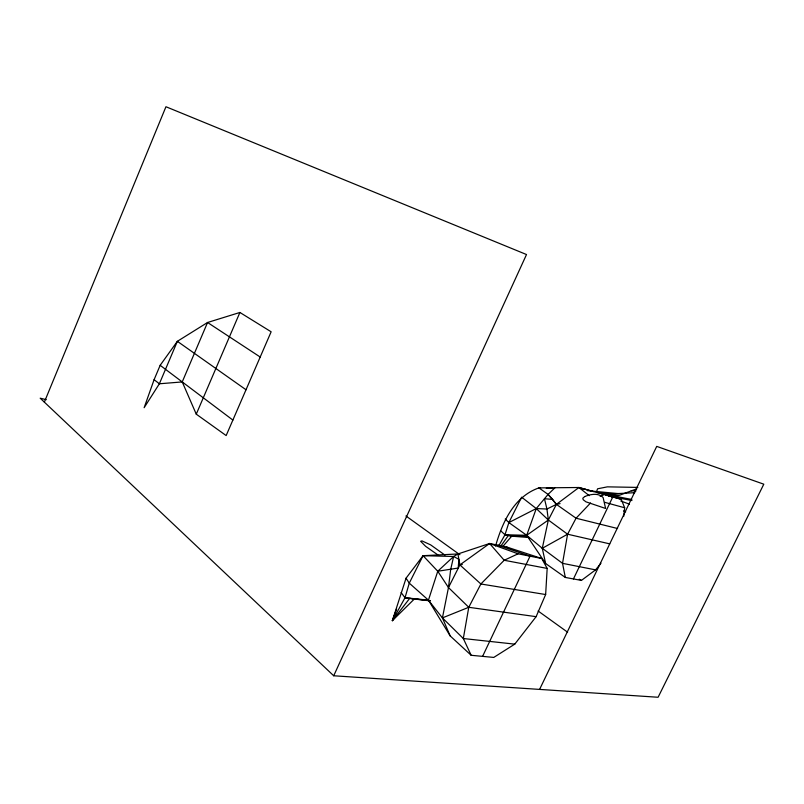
<?xml version="1.0" encoding="UTF-8"?>
<svg xmlns="http://www.w3.org/2000/svg" width="804" height="804" viewBox="0 0 804 804"><rect width="100%" height="100%" fill="white"/><g stroke="black" fill="none" stroke-linecap="round" stroke-linejoin="round"><path stroke-width="1.21" d="M545.645 594.538L547.172 568.418L541.725 558.499L506.47 546.921L489.606 543.494L457.918 553.976L453.637 556.479L437.758 571.242L428.442 600.166L450.16 635.894L471.164 655.29L493.767 657.421L514.761 644.145L536.117 616.668L545.645 594.538L480.882 583.985L459.888 564.91L457.918 553.976L423.065 555.685L406.05 578.197L392.362 620.678L414.311 599.03L430.18 600.869M623.753 516.289L624.668 507.766L621.18 499.254L578.93 487.505L538.931 487.887C513.927 496.611 502.41 522.309 495.545 546.006M450.16 635.894L442.421 617.894L448.471 587.553L450.682 569.423L453.637 556.479L423.065 555.685L409.266 583.141L405.025 597.734L392.362 620.678L409.688 598.387L430.14 600.658M541.725 558.499L518.098 553.805L504.188 560.267L480.882 583.985L468.762 607.291L463.325 638.527L471.164 655.29M590.558 502.972L576.066 518.218L567.584 534.208L562.529 563.333L565.312 577.443L581.433 580.408L595.573 569.875L600.96 563.232M565.312 577.443L545.625 563.524L542.288 548.288L548.348 520.017L556.398 504.379L578.93 487.505L593.432 491.576M499.093 545.273L505.002 534.75L508.862 522.57L521.625 497.184L536.268 508.56L548.348 520.017L567.584 534.208L609.744 543.866M246.014 389.759L177.362 341.318L160.167 365.307L154.097 379.679L144.137 407.708L159.373 383.779L177.362 341.318L207.553 322.494L239.904 312.465L271.139 331.791L226.155 435.567L196.266 414.171L182.237 381.93L207.553 322.494L260.194 357.026M596.89 490.741L597.583 488.792L607.382 486.852L637.823 487.415M396.643 609.05L392.362 620.678L395.317 613.754M44.351 402.131L165.946 106.741L526.509 254.536L333.71 675.772L40.2 398.201L46.3 399.668M196.266 414.171L239.904 312.465M482.591 656.365L530.047 556.177L498.108 545.223M573.443 578.94L612.809 496.902L605.563 494.902M539.584 689.41L656.727 446.391L763.8 484.189L658.104 697.259L333.71 675.772M536.117 616.668L468.762 607.291L448.471 587.553L459.888 564.91L489.606 543.494L518.098 553.805M500.379 546.73L508.359 535.474L527.856 536.549M555.202 487.536L548.077 494.41L536.268 508.56L526.69 535.293L545.625 563.524M502.952 546.318L511.696 536.188L528.851 537.504M505.234 518.992L508.862 522.57L526.69 535.293L542.288 548.288L567.584 534.208M508.862 522.57L536.268 508.56L546.941 509.043L556.398 504.379L560.076 503.616M600.156 496.46L604.286 494.51M406.05 578.197L409.266 583.141L428.442 600.166L442.421 617.894L468.762 607.291M636.808 488.802L618.969 495.465L608.718 496.249M459.888 564.91L462.31 564.448M423.065 555.685L437.758 571.242L458.21 568.046L458.883 559.313L453.637 556.479M182.237 381.93L159.373 383.779L154.097 379.679M634.808 492.681L602.116 494.4M546.288 488.41L552.268 488.209M631.23 490.792L636.044 490.902M500.862 530.952L505.002 534.75L526.69 535.293L548.348 520.017L546.941 509.043L544.469 498.731L552.67 499.415L556.398 504.379L576.066 518.218L617.562 528.509M581.372 489.063L585.021 489.214M587.322 490.631L589.794 490.812M401.095 592.538L405.025 597.734L428.442 600.166M514.761 644.145L463.325 638.527L442.421 617.894M405.025 597.734L414.311 599.03M608.598 494.912L631.833 499.485M631.954 500.56L610.266 496.369M596.658 492.47L611.894 494.42L619.211 493.676L590.669 490.953L592.045 491.465M457.918 553.976L459.647 554.298M547.172 568.418L504.188 560.267L489.606 543.494L491.686 544.891M595.573 569.875L562.529 563.333L542.288 548.288M505.002 534.75L511.696 536.188M540.64 488.35L538.931 487.887L548.077 494.41L552.67 499.415M604.769 502.339L624.668 507.766M610.326 496.249L621.18 499.254M620.768 500.992L629.421 504.168M623.502 510.922L625.683 511.826M506.47 546.921L508.671 548.087M579.242 579.222L581.433 580.408M437.878 554.921L425.597 546.298L420.633 541.273L422.01 540.911L430.683 544.901L444.974 555.122M405.94 515.977L459.828 554.72M538.117 611.01L567.604 632.205M160.167 365.307L232.869 420.07M578.93 487.505L589.262 495.676M548.077 494.41L556.398 504.379M437.758 571.242L448.471 587.553M584.759 496.53L582.789 498.219L583.212 499.746L585.985 501.847L605.613 508.47L603.111 497.515C598.256 492.611 590.478 494.239 584.759 496.53"/></g></svg>
